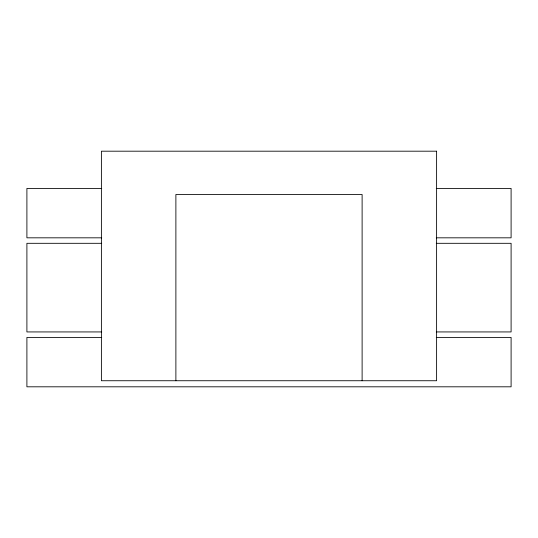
<?xml version="1.0" encoding="UTF-8"?>
<svg xmlns="http://www.w3.org/2000/svg" width="538" height="538" viewBox="0 0 538 538"><rect width="100%" height="100%" fill="white"/><g stroke="black" fill="none" stroke-linecap="round" stroke-linejoin="round"><path stroke-width="0.81" d="M101.716 188.434L26.9 188.434L26.9 237.823L101.716 237.823M436.284 188.434L511.1 188.434L511.1 237.823L436.284 237.823M101.716 243.31L26.9 243.31L26.9 331.933L101.716 331.933M436.284 243.31L511.1 243.31L511.1 331.933L436.284 331.933M101.716 337.42L26.9 337.42L26.9 386.809L511.1 386.809L511.1 337.42L436.284 337.42M362.114 380.736L362.114 194.507L175.886 194.507L175.886 380.736M436.607 151.191L101.393 151.191L101.393 380.736L436.607 380.736L436.607 151.191"/></g></svg>
